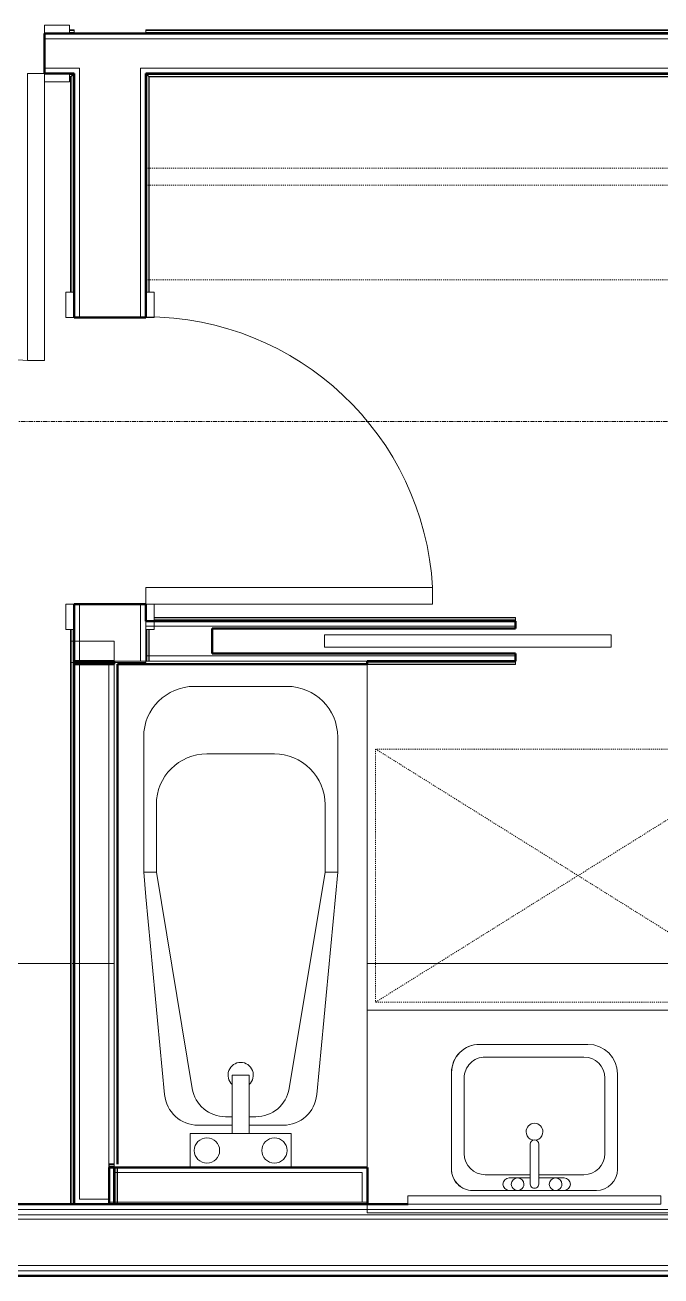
# Model space of a CAD drawing. Header units: inches. Extents: x -4235 to -464, y 9767 to 12344.
# Drawn here: x -3681.9 to -3606.5, y 11745.9 to 11894.2 of the extents above; entities that cross this region are included whole.
import ezdxf

# ---------------------------------------------------------------- set-up
doc = ezdxf.new("R2010")
doc.units = ezdxf.units.IN
doc.header["$MEASUREMENT"] = 0
doc.linetypes.add('Dash', pattern=[0.25, 0.125, -0.125])
doc.linetypes.add('Grid Line 1_2_', pattern=[0.875, 0.5, -0.125, 0.125, -0.125])
for name, color, linetype, lineweight in [('0-1', 7, 'Continuous', 5), ('0-2', 10, 'Continuous', 9), ('A-DOOR-1', 7, 'Continuous', 9), ('A-DOOR-2', 130, 'Continuous', 20), ('A-DOOR-FRAM-1', 130, 'Continuous', 20), ('A-FLOR-4', 192, 'Continuous', 9), ('A-GENM-HDLN-1', 7, 'Dash', 9), ('A-WALL-1', 250, 'Continuous', 50), ('A-WALL-2', 50, 'Continuous', 13), ('A-WALL-3', 10, 'Continuous', 9), ('A-WALL-4', 254, 'Continuous', 9), ('A-WALL-5', 7, 'Continuous', 9), ('I-WALL-1', 250, 'Continuous', 50), ('I-WALL-2', 10, 'Continuous', 9), ('I-WALL-3', 254, 'Continuous', 9), ('I-WALL-4', 7, 'Continuous', 9), ('P-SANR-FIXT-1', 7, 'Continuous', 9), ('P-SANR-FIXT-2', 254, 'Continuous', 9), ('P-SANR-FIXT-3', 10, 'Continuous', 9), ('Q-CASE-1', 254, 'Continuous', 9), ('Q-CASE-2', 7, 'Continuous', 9), ('Q-CASE-4', 10, 'Continuous', 9), ('Q-CASE-HDLN-1', 7, 'Dash', 9), ('S-GRID-1', 1, 'Grid Line 1_2_', 9)]:
    doc.layers.add(name, color=color, linetype=linetype, lineweight=lineweight)

# ---------------------------------------------------------------- blocks, each defined once
blk = doc.blocks.new('Basic Wall _ INT - W4BØF - _5_8 GYP - 2X4 WOOD_BATT_ - 5_8 GYP_ - ___-2689699-BACKGROUND - 2ND FLOOR')
at = {"layer": 'A-WALL-3'}
for p, q in [((-3852.47, 11893.48), (-3852.47, 11893.6)), ((-3852.47, 11893.6), (-3852.47, 11893.54)), ((-3852.47, 11893.54), (-3852.47, 11893.4)), ((-3851.86, 11893.54), (-3852.47, 11893.54)), ((-3852.47, 11893.33), (-3852.47, 11893.48)), ((-3852.47, 11893.39), (-3852.47, 11893.33)), ((-3852.47, 11893.31), (-3852.47, 11893.33)), ((-3852.47, 11893.31), (-3852.47, 11893.31)), ((-3852.47, 11893.3), (-3852.47, 11893.31)), ((-3852.47, 11893.29), (-3852.47, 11893.3)), ((-3852.47, 11893.27), (-3852.47, 11893.29)), ((-3852.47, 11893.23), (-3852.47, 11893.27)), ((-3852.47, 11893.19), (-3852.47, 11893.23)), ((-3852.47, 11893.21), (-3852.47, 11893.19)), ((-3852.47, 11893.19), (-3851.86, 11893.19)), ((-3716.58, 11893.19), (-3713.58, 11893.19))]:
    blk.add_line(p, q, dxfattribs=at)
at = {"layer": 'A-WALL-4'}
for p, q in [((-3851.86, 11893.6), (-3852.47, 11893.6)), ((-3851.86, 11893.31), (-3852.47, 11893.31)), ((-3716.58, 11893.54), (-3851.85, 11893.54)), ((-3851.85, 11893.19), (-3716.58, 11893.19)), ((-3676.05, 11893.54), (-3676.58, 11893.54)), ((-3676.58, 11893.19), (-3676.05, 11893.19)), ((-3676.05, 11893.54), (-3676.05, 11893.6)), ((-3676.05, 11893.4), (-3676.05, 11893.54)), ((-3676.05, 11893.33), (-3676.05, 11893.39)), ((-3676.05, 11893.19), (-3676.05, 11893.21))]:
    blk.add_line(p, q, dxfattribs=at)
at = {"layer": 'A-WALL-5'}
for p, q in [((-3716.58, 11893.6), (-3851.85, 11893.6)), ((-3716.58, 11893.31), (-3851.85, 11893.31)), ((-3676.05, 11893.6), (-3676.58, 11893.6)), ((-3676.05, 11893.31), (-3676.58, 11893.31)), ((-3676.05, 11893.6), (-3676.05, 11893.31)), ((-3676.05, 11893.31), (-3676.05, 11893.23)), ((-3676.05, 11893.23), (-3676.05, 11893.19))]:
    blk.add_line(p, q, dxfattribs=at)
blk = doc.blocks.new('Basic Wall _ INT - W4BØF - _5_8 GYP - 2X4 WOOD_BATT_ - 5_8 GYP_ - ___-2689700-BACKGROUND - 2ND FLOOR')
at = {"layer": 'A-WALL-3'}
for p, q in [((-3852.47, 11888.44), (-3852.47, 11888.42)), ((-3852.47, 11888.4), (-3852.47, 11888.44)), ((-3852.47, 11888.44), (-3851.85, 11888.44)), ((-3852.47, 11888.34), (-3852.47, 11888.4)), ((-3852.47, 11888.32), (-3852.47, 11888.34)), ((-3852.47, 11888.31), (-3852.47, 11888.32)), ((-3852.47, 11888.29), (-3852.47, 11888.31)), ((-3852.47, 11888.3), (-3852.47, 11888.24)), ((-3852.47, 11888.24), (-3852.47, 11888.29)), ((-3852.47, 11888.15), (-3852.47, 11888.24)), ((-3852.47, 11888.23), (-3852.47, 11888.09)), ((-3716.58, 11888.44), (-3713.58, 11888.44)), ((-3676.4, 11888.09), (-3676.25, 11888.23)), ((-3676.25, 11888.24), (-3676.19, 11888.3)), ((-3676.07, 11888.42), (-3676.05, 11888.44)), ((-3852.47, 11888.03), (-3852.47, 11888.15)), ((-3852.47, 11888.09), (-3852.47, 11888.03)), ((-3851.85, 11888.09), (-3852.47, 11888.09)), ((-3676.46, 11888.03), (-3676.4, 11888.09))]:
    blk.add_line(p, q, dxfattribs=at)
at = {"layer": 'A-WALL-4'}
for p, q in [((-3852.47, 11888.31), (-3851.85, 11888.31)), ((-3851.85, 11888.44), (-3716.58, 11888.44)), ((-3676.58, 11888.44), (-3676.05, 11888.44)), ((-3851.85, 11888.03), (-3852.47, 11888.03)), ((-3716.58, 11888.09), (-3851.85, 11888.09)), ((-3676.4, 11888.09), (-3676.58, 11888.09))]:
    blk.add_line(p, q, dxfattribs=at)
at = {"layer": 'A-WALL-5'}
for p, q in [((-3851.85, 11888.31), (-3716.58, 11888.31)), ((-3676.58, 11888.31), (-3676.17, 11888.31)), ((-3716.58, 11888.03), (-3851.85, 11888.03)), ((-3676.46, 11888.03), (-3676.58, 11888.03))]:
    blk.add_line(p, q, dxfattribs=at)
at = {"layer": 'A-WALL-5', "flags": 128}
for points in [[(-3676.17, 11888.31), (-3676.19, 11888.29), (-3676.25, 11888.24), (-3676.34, 11888.15), (-3676.46, 11888.03)], [(-3676.09, 11888.4), (-3676.11, 11888.38), (-3676.13, 11888.36), (-3676.15, 11888.34), (-3676.16, 11888.33), (-3676.17, 11888.32), (-3676.17, 11888.31)]]:
    blk.add_lwpolyline(points, dxfattribs=at)
blk = doc.blocks.new('Basic Wall _ INT - W4BØF - _5_8 GYP - 2X4 WOOD_BATT_ - 5_8 GYP_ - ___-2689702-BACKGROUND - 2ND FLOOR')
at = {"layer": 'A-WALL-3'}
for p, q in [((-3671.3, 11758.81), (-3671.3, 11758.22)), ((-3671.3, 11758.19), (-3671.3, 11754.69)), ((-3670.95, 11758.2), (-3670.95, 11758.81)), ((-3670.95, 11754.69), (-3670.95, 11758.19)), ((-3671.3, 11754.68), (-3671.3, 11754.44)), ((-3671.3, 11754.44), (-3671.27, 11754.44)), ((-3671.26, 11754.44), (-3671.3, 11754.44)), ((-3671.2, 11754.44), (-3671.26, 11754.44)), ((-3671.18, 11754.44), (-3671.2, 11754.44)), ((-3671.17, 11754.44), (-3671.18, 11754.44)), ((-3671.15, 11754.44), (-3671.17, 11754.44)), ((-3671.16, 11754.44), (-3671.1, 11754.44)), ((-3670.89, 11754.44), (-3671.15, 11754.44)), ((-3671.09, 11754.44), (-3670.95, 11754.44)), ((-3670.95, 11754.44), (-3670.95, 11754.69)), ((-3670.95, 11754.44), (-3670.89, 11754.44))]:
    blk.add_line(p, q, dxfattribs=at)
at = {"layer": 'A-WALL-4'}
for p, q in [((-3671.17, 11758.19), (-3671.17, 11758.81)), ((-3671.17, 11754.69), (-3671.17, 11758.19)), ((-3670.89, 11758.2), (-3670.89, 11758.81)), ((-3670.89, 11754.69), (-3670.89, 11758.19)), ((-3671.17, 11754.44), (-3671.17, 11754.69)), ((-3670.89, 11754.44), (-3670.89, 11754.69))]:
    blk.add_line(p, q, dxfattribs=at)
blk = doc.blocks.new('Basic Wall _ INT - W4BØF - _5_8 GYP - 2X4 WOOD_BATT_ - 5_8 GYP_ - ___-2689701-BACKGROUND - 2ND FLOOR')
at = {"layer": 'A-WALL-3'}
for p, q in [((-3676.42, 11821.19), (-3676.46, 11821.19)), ((-3676.34, 11821.19), (-3676.4, 11821.19)), ((-3676.4, 11818.63), (-3676.4, 11821.19)), ((-3676.25, 11821.19), (-3676.31, 11821.19)), ((-3676.05, 11821.19), (-3676.07, 11821.19)), ((-3676.05, 11821.19), (-3676.05, 11818.63)), ((-3676.46, 11754.44), (-3676.4, 11754.44)), ((-3676.4, 11754.44), (-3676.25, 11754.44)), ((-3676.25, 11754.44), (-3676.19, 11754.44)), ((-3676.07, 11754.44), (-3676.05, 11754.44))]:
    blk.add_line(p, q, dxfattribs=at)
at = {"layer": 'A-WALL-4'}
for p, q in [((-3676.4, 11754.44), (-3676.4, 11818.63)), ((-3676.05, 11818.63), (-3676.05, 11754.44)), ((-3676.17, 11754.44), (-3676.46, 11754.44)), ((-3676.13, 11754.44), (-3676.17, 11754.44)), ((-3676.09, 11754.44), (-3676.13, 11754.44)), ((-3676.05, 11754.44), (-3676.09, 11754.44))]:
    blk.add_line(p, q, dxfattribs=at)
at = {"layer": 'A-WALL-5'}
for p, q in [((-3676.46, 11821.19), (-3676.17, 11821.19)), ((-3676.46, 11754.44), (-3676.46, 11821.19)), ((-3676.17, 11821.19), (-3676.17, 11754.44)), ((-3676.17, 11821.19), (-3676.09, 11821.19)), ((-3676.09, 11821.19), (-3676.05, 11821.19))]:
    blk.add_line(p, q, dxfattribs=at)
blk = doc.blocks.new('SWING - SINGLE - FLUSH - 2-10 x 6-8 - PASSAGE-3199422-BACKGROUND - 2ND FLOOR')
at = {"layer": 'A-DOOR-1'}
blk.add_arc((17, 4.25), 34.07, 93.3657, 180, dxfattribs=at)
at = {"layer": 'A-DOOR-2'}
for p, q in [((15, 4.25), (15, 38.26)), ((17, 38.26), (15, 38.26)), ((17, 4.25), (17, 38.26)), ((17, 4.25), (15, 4.25))]:
    blk.add_line(p, q, dxfattribs=at)
at = {"layer": 'A-DOOR-FRAM-1'}
for p, q in [((-17, 5.25), (-20, 5.25)), ((-20, 5.25), (-20, 4.25)), ((-17, 4.25), (-17, 5.25)), ((20, 5.25), (17, 5.25)), ((17, 5.25), (17, 4.25)), ((20, 4.25), (20, 5.25)), ((-20, 4.25), (-17, 4.25)), ((17, 4.25), (20, 4.25)), ((-17, -4.25), (-20, -4.25)), ((-20, -4.25), (-20, -5.25)), ((-17, -5.25), (-17, -4.25)), ((20, -4.25), (17, -4.25)), ((17, -4.25), (17, -5.25)), ((20, -5.25), (20, -4.25)), ((-20, -5.25), (-17, -5.25)), ((17, -5.25), (20, -5.25))]:
    blk.add_line(p, q, dxfattribs=at)
blk = doc.blocks.new('Basic Wall _ INT - W4BØF - _5_8 GYP - 2X4 WOOD_BATT_ - 5_8 GYP_ - ___-2689704-BACKGROUND - 2ND FLOOR')
at = {"layer": 'A-WALL-3'}
for p, q in [((-3536.35, 11823.92), (-3536.38, 11823.98)), ((-3536.29, 11823.77), (-3536.35, 11823.92)), ((-3536.26, 11823.7), (-3536.29, 11823.77)), ((-3536.21, 11823.56), (-3536.22, 11823.59))]:
    blk.add_line(p, q, dxfattribs=at)
at = {"layer": 'A-WALL-4'}
for p, q in [((-3623.7, 11823.92), (-3666.55, 11823.92)), ((-3666.55, 11823.56), (-3623.7, 11823.56)), ((-3623.7, 11823.92), (-3623.7, 11823.98)), ((-3623.7, 11823.77), (-3623.7, 11823.92)), ((-3623.7, 11823.7), (-3623.7, 11823.77)), ((-3623.7, 11823.56), (-3623.7, 11823.59)), ((-3589.7, 11823.98), (-3589.7, 11823.92)), ((-3589.7, 11823.92), (-3589.7, 11823.77)), ((-3536.35, 11823.92), (-3589.7, 11823.92)), ((-3589.7, 11823.77), (-3589.7, 11823.7)), ((-3589.7, 11823.59), (-3589.7, 11823.56)), ((-3589.7, 11823.56), (-3536.21, 11823.56))]:
    blk.add_line(p, q, dxfattribs=at)
at = {"layer": 'A-WALL-5'}
for p, q in [((-3623.7, 11823.98), (-3666.55, 11823.98)), ((-3623.7, 11823.69), (-3666.55, 11823.69)), ((-3623.7, 11823.98), (-3623.7, 11823.69)), ((-3623.7, 11823.69), (-3623.7, 11823.61)), ((-3623.7, 11823.61), (-3623.7, 11823.56)), ((-3589.7, 11823.69), (-3589.7, 11823.98)), ((-3536.38, 11823.98), (-3589.7, 11823.98)), ((-3536.26, 11823.69), (-3589.7, 11823.69)), ((-3589.7, 11823.61), (-3589.7, 11823.69)), ((-3589.7, 11823.56), (-3589.7, 11823.61))]:
    blk.add_line(p, q, dxfattribs=at)
at = {"layer": 'A-WALL-5', "flags": 128}
for points in [[(-3536.38, 11823.98), (-3536.33, 11823.86), (-3536.29, 11823.77), (-3536.27, 11823.71), (-3536.26, 11823.69)], [(-3536.26, 11823.69), (-3536.26, 11823.69), (-3536.25, 11823.68), (-3536.25, 11823.67), (-3536.24, 11823.65), (-3536.23, 11823.63), (-3536.22, 11823.61)]]:
    blk.add_lwpolyline(points, dxfattribs=at)
blk = doc.blocks.new('Basic Wall _ INT - W4BØF - _5_8 GYP - 2X4 WOOD_BATT_ - 5_8 GYP_ - ___-2689703-BACKGROUND - 2ND FLOOR')
at = {"layer": 'A-WALL-4'}
for p, q in [((-3641.3, 11818.81), (-3623.7, 11818.81)), ((-3623.7, 11818.79), (-3623.7, 11818.81)), ((-3623.7, 11818.61), (-3623.7, 11818.67)), ((-3623.7, 11818.46), (-3623.7, 11818.61)), ((-3589.7, 11818.81), (-3589.7, 11818.79)), ((-3589.7, 11818.81), (-3534.24, 11818.81)), ((-3589.7, 11818.67), (-3589.7, 11818.61)), ((-3589.7, 11818.61), (-3589.7, 11818.46)), ((-3534.24, 11818.79), (-3534.24, 11818.81)), ((-3534.24, 11818.61), (-3534.24, 11818.67)), ((-3534.24, 11818.46), (-3534.24, 11818.61)), ((-3623.7, 11818.46), (-3641.3, 11818.46)), ((-3623.7, 11818.4), (-3623.7, 11818.46)), ((-3589.7, 11818.46), (-3589.7, 11818.4)), ((-3534.24, 11818.46), (-3589.7, 11818.46)), ((-3534.24, 11818.4), (-3534.24, 11818.46))]:
    blk.add_line(p, q, dxfattribs=at)
at = {"layer": 'A-WALL-5'}
for p, q in [((-3641.3, 11818.69), (-3623.7, 11818.69)), ((-3623.7, 11818.81), (-3623.7, 11818.77)), ((-3623.7, 11818.77), (-3623.7, 11818.69)), ((-3623.7, 11818.69), (-3623.7, 11818.4)), ((-3589.7, 11818.77), (-3589.7, 11818.81)), ((-3589.7, 11818.69), (-3589.7, 11818.77)), ((-3589.7, 11818.69), (-3534.24, 11818.69)), ((-3589.7, 11818.4), (-3589.7, 11818.69)), ((-3534.24, 11818.81), (-3534.24, 11818.77)), ((-3534.24, 11818.77), (-3534.24, 11818.69)), ((-3534.24, 11818.69), (-3534.24, 11818.4)), ((-3623.7, 11818.4), (-3641.3, 11818.4)), ((-3534.24, 11818.4), (-3589.7, 11818.4))]:
    blk.add_line(p, q, dxfattribs=at)
blk = doc.blocks.new('POCKET - FLUSH - 2-10 x 6-8-2882530-BACKGROUND - 2ND FLOOR')
at = {"layer": 'A-DOOR-2'}
for p, q in [((-39.67, -0.75), (-39.67, 0.75)), ((-39.67, 0.75), (-5.67, 0.75)), ((-5.67, 0.75), (-5.67, -0.75)), ((-5.67, -0.75), (-39.67, -0.75))]:
    blk.add_line(p, q, dxfattribs=at)
blk = doc.blocks.new('OD_CW_Closet - OD_CW_Closet-3109491-BACKGROUND - 2ND FLOOR')
at = {"layer": 'Q-CASE-HDLN-1'}
for p, q in [((0.74, -24), (0.74, 0.45)), ((0.74, 0.45), (102.1, 0.45)), ((102.1, 0.45), (102.1, -24)), ((0.74, -10.78), (102.1, -10.78)), ((0.74, -12.78), (102.1, -12.78)), ((102.1, -24), (0.74, -24))]:
    blk.add_line(p, q, dxfattribs=at)
blk = doc.blocks.new('Basic Wall _ INT - W4BØF - _5_8 GYP - 2X4 WOOD_BATT_ - 5_8 GYP_ - ___-2689716-BACKGROUND - 2ND FLOOR')
at = {"layer": 'A-WALL-3'}
for p, q in [((-3563.04, 11893.19), (-3563.03, 11893.21)), ((-3562.98, 11893.33), (-3562.95, 11893.39)), ((-3562.95, 11893.4), (-3562.89, 11893.54)), ((-3562.89, 11893.54), (-3562.86, 11893.6))]:
    blk.add_line(p, q, dxfattribs=at)
at = {"layer": 'A-WALL-4'}
for p, q in [((-3667.55, 11893.6), (-3667.55, 11893.54)), ((-3667.55, 11893.54), (-3667.55, 11893.4)), ((-3667.55, 11893.54), (-3562.89, 11893.54)), ((-3667.55, 11893.39), (-3667.55, 11893.33)), ((-3667.55, 11893.21), (-3667.55, 11893.19)), ((-3563.04, 11893.19), (-3667.55, 11893.19))]:
    blk.add_line(p, q, dxfattribs=at)
at = {"layer": 'A-WALL-5'}
for p, q in [((-3667.55, 11893.31), (-3667.55, 11893.6)), ((-3667.55, 11893.6), (-3562.86, 11893.6)), ((-3562.98, 11893.31), (-3667.55, 11893.31)), ((-3667.55, 11893.23), (-3667.55, 11893.31)), ((-3667.55, 11893.19), (-3667.55, 11893.23))]:
    blk.add_line(p, q, dxfattribs=at)
at = {"layer": 'A-WALL-5', "flags": 128}
for points in [[(-3562.98, 11893.31), (-3562.99, 11893.31), (-3562.99, 11893.3), (-3562.99, 11893.29), (-3563, 11893.27), (-3563.01, 11893.25), (-3563.02, 11893.23)], [(-3562.86, 11893.6), (-3562.91, 11893.48), (-3562.95, 11893.39), (-3562.98, 11893.33), (-3562.98, 11893.31)]]:
    blk.add_lwpolyline(points, dxfattribs=at)
blk = doc.blocks.new('Basic Wall _ INT - W4BØF - _5_8 GYP - 2X4 WOOD_BATT_ - 5_8 GYP_ - ___-2689715-BACKGROUND - 2ND FLOOR')
at = {"layer": 'A-WALL-3'}
for p, q in [((-3667.55, 11888.44), (-3667.52, 11888.42)), ((-3667.41, 11888.3), (-3667.35, 11888.24)), ((-3667.34, 11888.23), (-3667.2, 11888.09)), ((-3565.15, 11888.09), (-3565.09, 11888.23)), ((-3565.09, 11888.24), (-3565.06, 11888.3)), ((-3565.01, 11888.42), (-3565, 11888.44)), ((-3667.2, 11888.09), (-3667.14, 11888.03)), ((-3565.17, 11888.03), (-3565.15, 11888.09))]:
    blk.add_line(p, q, dxfattribs=at)
at = {"layer": 'A-WALL-4'}
for p, q in [((-3565, 11888.44), (-3667.55, 11888.44)), ((-3667.2, 11888.09), (-3565.15, 11888.09))]:
    blk.add_line(p, q, dxfattribs=at)
at = {"layer": 'A-WALL-5'}
for p, q in [((-3667.51, 11888.4), (-3667.55, 11888.44)), ((-3667.42, 11888.31), (-3565.06, 11888.31)), ((-3667.14, 11888.03), (-3565.17, 11888.03))]:
    blk.add_line(p, q, dxfattribs=at)
at = {"layer": 'A-WALL-5', "flags": 128}
for points in [[(-3667.42, 11888.31), (-3667.43, 11888.32), (-3667.43, 11888.33), (-3667.45, 11888.34), (-3667.46, 11888.36), (-3667.48, 11888.38), (-3667.51, 11888.4)], [(-3667.14, 11888.03), (-3667.25, 11888.15), (-3667.35, 11888.24), (-3667.4, 11888.29), (-3667.42, 11888.31)], [(-3565.06, 11888.31), (-3565.06, 11888.29), (-3565.09, 11888.24), (-3565.13, 11888.15), (-3565.17, 11888.03)], [(-3565.02, 11888.4), (-3565.03, 11888.38), (-3565.04, 11888.36), (-3565.05, 11888.34), (-3565.05, 11888.33), (-3565.05, 11888.32), (-3565.06, 11888.31)]]:
    blk.add_lwpolyline(points, dxfattribs=at)
blk = doc.blocks.new('SWING - SINGLE - FLUSH - 2-10 x 6-8 - PRIVACY-3199405-BACKGROUND - 2ND FLOOR')
at = {"layer": 'A-DOOR-1'}
blk.add_arc((17, -2.37), 34.07, 180, 266.6343, dxfattribs=at)
at = {"layer": 'A-DOOR-2'}
for p, q in [((15, -2.37), (15, -36.38)), ((17, -2.37), (15, -2.37)), ((17, -2.37), (17, -36.38)), ((17, -36.38), (15, -36.38))]:
    blk.add_line(p, q, dxfattribs=at)
at = {"layer": 'A-DOOR-FRAM-1'}
for p, q in [((-20, 2.38), (-20, 3.38)), ((-20, 3.38), (-17, 3.38)), ((-17, 3.38), (-17, 2.38)), ((17, 2.38), (17, 3.38)), ((17, 3.38), (20, 3.38)), ((20, 3.38), (20, 2.38)), ((-17, 2.38), (-20, 2.38)), ((20, 2.38), (17, 2.38)), ((-20, -2.37), (-17, -2.37)), ((-20, -3.37), (-20, -2.37)), ((-17, -2.37), (-17, -3.37)), ((17, -2.37), (20, -2.37)), ((17, -3.37), (17, -2.37)), ((20, -2.37), (20, -3.37)), ((-17, -3.37), (-20, -3.37)), ((20, -3.37), (17, -3.37))]:
    blk.add_line(p, q, dxfattribs=at)
blk = doc.blocks.new('Basic Wall _ INT - W8BØF - _5_8 GYP - 2X8 WOOD_BATT_ - 5_8 GYP_ - ___-2704180-BACKGROUND - 2ND FLOOR')
at = {"layer": 'I-WALL-2'}
for p, q in [((-3667.52, 11888.42), (-3667.55, 11888.44)), ((-3667.35, 11888.24), (-3667.41, 11888.3)), ((-3667.2, 11888.09), (-3667.34, 11888.23)), ((-3667.14, 11888.03), (-3667.2, 11888.09)), ((-3667.55, 11862.54), (-3667.55, 11859.54)), ((-3667.55, 11822.54), (-3667.55, 11818.81)), ((-3667.2, 11819.45), (-3667.2, 11822.54)), ((-3667.2, 11818.81), (-3667.2, 11819.43))]:
    blk.add_line(p, q, dxfattribs=at)
at = {"layer": 'I-WALL-3'}
for p, q in [((-3667.55, 11888.44), (-3667.55, 11862.54)), ((-3667.2, 11862.54), (-3667.2, 11888.09)), ((-3667.42, 11819.44), (-3667.42, 11822.54)), ((-3667.14, 11819.45), (-3667.14, 11822.54)), ((-3667.42, 11818.81), (-3667.42, 11819.44)), ((-3667.14, 11818.81), (-3667.14, 11819.43))]:
    blk.add_line(p, q, dxfattribs=at)
at = {"layer": 'I-WALL-4'}
for p, q in [((-3667.55, 11888.44), (-3667.51, 11888.4)), ((-3667.42, 11862.54), (-3667.42, 11888.31)), ((-3667.14, 11862.54), (-3667.14, 11888.03))]:
    blk.add_line(p, q, dxfattribs=at)
at = {"layer": 'I-WALL-4', "flags": 128}
for points in [[(-3667.51, 11888.4), (-3667.48, 11888.38), (-3667.46, 11888.36), (-3667.45, 11888.34), (-3667.43, 11888.33), (-3667.43, 11888.32), (-3667.42, 11888.31)], [(-3667.42, 11888.31), (-3667.4, 11888.29), (-3667.35, 11888.24), (-3667.25, 11888.15), (-3667.14, 11888.03)]]:
    blk.add_lwpolyline(points, dxfattribs=at)
blk = doc.blocks.new('Basic Wall _ INT - W8BØF - _5_8 GYP - 2X8 WOOD_BATT_ - 5_8 GYP_ - ___-2698970-BACKGROUND - 2ND FLOOR')
at = {"layer": 'I-WALL-2'}
for p, q in [((-3676.25, 11888.23), (-3676.4, 11888.09)), ((-3676.19, 11888.3), (-3676.25, 11888.24)), ((-3676.05, 11888.44), (-3676.07, 11888.42)), ((-3676.4, 11888.09), (-3676.46, 11888.03)), ((-3676.05, 11862.54), (-3676.05, 11859.54)), ((-3676.05, 11825.54), (-3676.05, 11822.54)), ((-3676.4, 11818.63), (-3676.4, 11821.19)), ((-3676.05, 11821.19), (-3676.05, 11818.63)), ((-3676.46, 11818.63), (-3676.4, 11818.63)), ((-3676.4, 11818.63), (-3676.34, 11818.63)), ((-3676.34, 11818.63), (-3676.25, 11818.63)), ((-3676.25, 11818.63), (-3676.19, 11818.63)), ((-3676.07, 11818.63), (-3676.05, 11818.63))]:
    blk.add_line(p, q, dxfattribs=at)
at = {"layer": 'I-WALL-3'}
for p, q in [((-3676.05, 11888.44), (-3676.05, 11862.54)), ((-3676.4, 11862.54), (-3676.4, 11888.09)), ((-3676.4, 11821.19), (-3676.4, 11822.54)), ((-3676.05, 11822.54), (-3676.05, 11821.19))]:
    blk.add_line(p, q, dxfattribs=at)
at = {"layer": 'I-WALL-4'}
for p, q in [((-3676.17, 11888.31), (-3676.17, 11862.54)), ((-3676.46, 11862.54), (-3676.46, 11888.03)), ((-3676.46, 11818.63), (-3676.46, 11822.54)), ((-3676.17, 11822.54), (-3676.17, 11818.63)), ((-3676.17, 11818.63), (-3676.46, 11818.63)), ((-3676.09, 11818.63), (-3676.17, 11818.63)), ((-3676.05, 11818.63), (-3676.09, 11818.63))]:
    blk.add_line(p, q, dxfattribs=at)
at = {"layer": 'I-WALL-4', "flags": 128}
for points in [[(-3676.46, 11888.03), (-3676.34, 11888.15), (-3676.25, 11888.24), (-3676.19, 11888.29), (-3676.17, 11888.31)], [(-3676.17, 11888.31), (-3676.17, 11888.32), (-3676.16, 11888.33), (-3676.15, 11888.34), (-3676.13, 11888.36), (-3676.11, 11888.38), (-3676.09, 11888.4)]]:
    blk.add_lwpolyline(points, dxfattribs=at)
blk = doc.blocks.new('Bath Vanity - Bath Vanity 72_-V151-BACKGROUND - 2ND FLOOR')
at = {"layer": 'Q-CASE-1'}
for p, q in [((36.74, 0), (-35.26, 0)), ((36.74, -1), (36.74, 0)), ((-35.26, 0), (-35.26, -1)), ((36.74, -5.34), (36.74, -1.01)), ((36.74, -5.75), (36.74, -5.37))]:
    blk.add_line(p, q, dxfattribs=at)
at = {"layer": 'Q-CASE-2'}
for p, q in [((-35.26, -1), (-35.26, -24)), ((36.74, -24), (36.74, -5.75)), ((-35.26, -24), (36.74, -24))]:
    blk.add_line(p, q, dxfattribs=at)
blk = doc.blocks.new('ADA Clearances - 30_x48_-3054095-BACKGROUND - 2ND FLOOR')
at = {"layer": 'A-GENM-HDLN-1'}
for p, q in [((15, -24), (-15, 24)), ((-15, -24), (15, 24)), ((15, 24), (-15, 24)), ((-15, 24), (-15, -24)), ((15, -24), (15, 24)), ((-15, -24), (15, -24))]:
    blk.add_line(p, q, dxfattribs=at)
blk = doc.blocks.new('M_Sink Vanity-Square - 500 x 440mm-1352614-BACKGROUND - 2ND FLOOR')
at = {"layer": 'P-SANR-FIXT-1'}
for p, q in [((7.96, 7.09), (-6.72, 7.09)), ((7.96, 7.09), (-6.72, 7.09)), ((3.62, 7.09), (-2.88, 7.09)), ((0.12, 6.33), (0.12, 1.59)), ((1.12, 6.33), (1.12, 1.59)), ((-9.22, 4.59), (-9.22, -6.73)), ((-9.22, 4.59), (-9.22, -6.73)), ((0.12, 5.22), (-5.22, 5.22)), ((-2.88, 5.59), (0.12, 5.59)), ((1.12, 5.59), (3.62, 5.59)), ((6.46, 5.22), (1.12, 5.22)), ((10.46, -6.91), (10.46, 4.59)), ((10.46, -6.91), (10.46, 4.59)), ((-7.72, 2.72), (-7.72, -6.23)), ((8.96, -6.23), (8.96, 2.72)), ((-5.22, -8.73), (6.46, -8.73)), ((-5.72, -10.23), (7.14, -10.23)), ((-5.72, -10.23), (7.14, -10.23))]:
    blk.add_line(p, q, dxfattribs=at)
for centre, radius, start, end in [((-6.72, 4.59), 2.5, 90, 180), ((-6.72, 4.59), 2.5, 90, 180), ((-2.88, 6.34), 0.75, 90, 270), ((-1.88, 6.34), 0.75, 360, 180), ((-1.88, 6.34), 0.75, 180, 0), ((0.62, 6.33), 0.5, 360, 180), ((2.62, 6.34), 0.75, 360, 180), ((2.62, 6.34), 0.75, 180, 360), ((3.62, 6.34), 0.75, 270, 90), ((7.96, 4.59), 2.5, 0, 90), ((7.96, 4.59), 2.5, 360, 90), ((-5.22, 2.72), 2.5, 90, 180), ((6.46, 2.72), 2.5, 0, 90), ((0.62, 1.59), 0.5, 180, 0), ((0.62, 0.13), 1, 360, 180), ((0.62, 0.13), 1, 180, 0), ((-5.72, -6.73), 3.5, 180, 270), ((-5.72, -6.73), 3.5, 180, 270), ((-5.22, -6.23), 2.5, 180, 270), ((6.46, -6.23), 2.5, 270, 0), ((7.14, -6.91), 3.32, 270, 360), ((7.14, -6.91), 3.32, 270, 0)]:
    blk.add_arc(centre, radius, start, end, dxfattribs=at)
blk = doc.blocks.new('BATHROOM MIRROR - BATHROOM MIRROR 30_-3124767-BACKGROUND - 2ND FLOOR')
at = {"layer": 'Q-CASE-2'}
for p, q in [((15.74, 24), (-14.26, 24)), ((-14.26, 23), (-14.26, 24)), ((15.74, 24), (15.74, 23)), ((-14.26, 23), (15.74, 23))]:
    blk.add_line(p, q, dxfattribs=at)
at = {"layer": 'Q-CASE-4'}
blk.add_line((12.74, 24), (-11.26, 24), dxfattribs=at)
blk = doc.blocks.new('Bath Tub - Maestro - 60_x30_-V189-BACKGROUND - 2ND FLOOR')
at = {"layer": 'P-SANR-FIXT-1'}
for p, q in [((35, 26.5), (51, 26.5)), ((35, 26.5), (35, 25)), ((35, 25), (9.35, 20.74)), ((43, 25), (35, 25)), ((4, 21), (0.37, 21)), ((4, 16), (4, 21)), ((5, 16), (5, 20.04)), ((57, 20.5), (57, 9.5)), ((49, 11), (49, 19)), ((6, 16.8), (6, 16)), ((4, 14), (4, 16)), ((4, 16), (10.94, 16)), ((10.94, 14), (10.94, 16)), ((4, 9), (4, 14)), ((10.94, 14), (4, 14)), ((5, 9.96), (5, 14)), ((6, 14), (6, 13.2)), ((0.37, 9), (4, 9)), ((9.35, 9.26), (35, 5)), ((35, 3.5), (35, 5)), ((35, 5), (43, 5)), ((51, 3.5), (35, 3.5)), ((18.62, 0), (59.62, 0))]:
    blk.add_line(p, q, dxfattribs=at)
at = {"layer": 'P-SANR-FIXT-1', "flags": 128}
for points in [[(8.63, 24.03), (11.56, 24.3), (14.49, 24.58), (17.42, 24.85), (20.35, 25.13), (23.28, 25.4), (26.21, 25.68), (29.14, 25.95), (32.07, 26.23), (35, 26.5)], [(35, 3.5), (32.07, 3.77), (29.14, 4.05), (26.21, 4.32), (23.28, 4.6), (20.35, 4.87), (17.42, 5.15), (14.49, 5.42), (11.56, 5.7), (8.63, 5.97)]]:
    blk.add_lwpolyline(points, dxfattribs=at)
at = {"layer": 'P-SANR-FIXT-1'}
for centre, radius, start, end in [((51, 20.5), 6, 360, 90), ((9, 20.04), 4, 95.3558, 180), ((43, 19), 6, 360, 90), ((2, 19), 1.5, 360, 180), ((10, 16.8), 4, 99.4223, 180), ((2, 19), 1.5, 180, 360), ((10.94, 15), 1.5, 360, 137.9289), ((10.94, 15), 1.5, 222.0711, 360), ((2, 11), 1.5, 360, 180), ((10, 13.2), 4, 180, 260.5777), ((2, 11), 1.5, 180, 360), ((43, 11), 6, 270, 0), ((9, 9.96), 4, 180, 264.6442), ((51, 9.5), 6, 270, 360)]:
    blk.add_arc(centre, radius, start, end, dxfattribs=at)
at = {"layer": 'P-SANR-FIXT-2'}
for p, q in [((60, 30), (59.62, 30)), ((0.37, 21), (0, 21)), ((0, 9), (0.37, 9)), ((59.62, 0), (60, 0))]:
    blk.add_line(p, q, dxfattribs=at)
at = {"layer": 'P-SANR-FIXT-3'}
for p, q in [((59.62, 30), (0, 30)), ((0, 30), (0, 21)), ((60, 0), (60, 30)), ((0, 21), (0, 9)), ((0, 21), (0, 9)), ((0, 9), (0, 0))]:
    blk.add_line(p, q, dxfattribs=at)
blk = doc.blocks.new('Basic Wall _ INT - W4FØF - INT - _5_8 GYP - 2X4 WOOD_BATT__ - ___-3236196-BACKGROUND - 2ND FLOOR')
at = {"layer": 'A-WALL-3'}
for p, q in [((-3671.89, 11759.23), (-3671.89, 11759.17)), ((-3671.89, 11759.17), (-3671.89, 11759.02)), ((-3671.3, 11759.17), (-3671.89, 11759.17)), ((-3671.89, 11759.02), (-3671.89, 11758.95)), ((-3671.89, 11758.84), (-3671.89, 11758.81)), ((-3671.89, 11758.81), (-3671.3, 11758.81))]:
    blk.add_line(p, q, dxfattribs=at)
at = {"layer": 'A-WALL-4'}
for p, q in [((-3671.89, 11758.94), (-3671.89, 11759.23)), ((-3671.3, 11759.23), (-3671.89, 11759.23)), ((-3671.3, 11758.94), (-3671.89, 11758.94)), ((-3671.89, 11758.86), (-3671.89, 11758.94)), ((-3671.89, 11758.81), (-3671.89, 11758.86))]:
    blk.add_line(p, q, dxfattribs=at)
blk = doc.blocks.new('CTR - 1st Phase - Unit Layouts_rvt-1-BACKGROUND - 2ND FLOOR')
at = {"layer": 'A-WALL-1'}
for p, q in [((-3676.05, 11893.19), (-3679.58, 11893.19)), ((-3679.58, 11893.19), (-3679.58, 11888.44)), ((-3569.75, 11893.19), (-3667.55, 11893.19)), ((-3679.58, 11888.44), (-3676.05, 11888.44)), ((-3667.55, 11888.44), (-3565, 11888.44)), ((-3623.7, 11823.56), (-3667.55, 11823.56)), ((-3623.7, 11822.69), (-3623.7, 11823.56)), ((-3659.7, 11819.69), (-3659.7, 11822.69)), ((-3659.7, 11822.69), (-3623.7, 11822.69)), ((-3671.3, 11818.81), (-3671.3, 11818.44)), ((-3623.7, 11819.69), (-3659.7, 11819.69)), ((-3641.3, 11818.81), (-3623.7, 11818.81)), ((-3641.3, 11818.44), (-3641.3, 11818.81)), ((-3623.7, 11818.81), (-3623.7, 11819.69)), ((-3671.3, 11818.44), (-3676.05, 11818.44)), ((-3676.05, 11818.44), (-3676.05, 11754.44)), ((-3670.92, 11759.19), (-3670.92, 11818.44)), ((-3670.92, 11818.44), (-3641.3, 11818.44)), ((-3641.26, 11758.81), (-3671.89, 11758.81)), ((-3671.89, 11758.81), (-3671.89, 11758.19)), ((-3671.89, 11758.19), (-3671.89, 11754.69)), ((-3671.3, 11754.44), (-3671.3, 11758.81)), ((-3671.3, 11758.81), (-3670.92, 11758.81)), ((-3641.26, 11758.19), (-3641.26, 11758.81)), ((-3641.26, 11754.69), (-3641.26, 11758.19)), ((-3676.05, 11754.44), (-3675.42, 11754.44)), ((-3675.42, 11754.44), (-3671.92, 11754.44)), ((-3671.92, 11754.44), (-3671.3, 11754.44)), ((-3671.89, 11754.69), (-3671.89, 11754.44)), ((-3671.89, 11754.44), (-3641.26, 11754.44)), ((-3641.26, 11754.44), (-3641.26, 11754.69))]:
    blk.add_line(p, q, dxfattribs=at)
at = {"layer": 'A-WALL-2'}
for p, q in [((-3679.58, 11892.56), (-3676.05, 11892.56)), ((-3676.05, 11892.56), (-3675.42, 11892.56)), ((-3675.42, 11892.56), (-3668.17, 11892.56)), ((-3668.17, 11892.56), (-3667.55, 11892.56)), ((-3569.13, 11892.56), (-3667.55, 11892.56)), ((-3679.58, 11889.06), (-3676.05, 11889.06)), ((-3676.05, 11889.06), (-3675.42, 11889.06)), ((-3675.42, 11889.06), (-3675.42, 11859.54)), ((-3668.17, 11889.06), (-3667.55, 11889.06)), ((-3668.17, 11889.06), (-3668.17, 11859.54)), ((-3565.63, 11889.06), (-3667.55, 11889.06)), ((-3675.42, 11825.54), (-3675.42, 11818.81)), ((-3668.17, 11825.54), (-3668.17, 11818.81)), ((-3667.55, 11822.94), (-3623.7, 11822.94)), ((-3667.55, 11822.94), (-3667.55, 11819.44)), ((-3667.55, 11819.44), (-3667.55, 11822.94)), ((-3671.3, 11818.81), (-3670.92, 11818.81)), ((-3670.92, 11818.81), (-3671.3, 11818.81)), ((-3670.92, 11818.81), (-3668.17, 11818.81)), ((-3668.17, 11818.81), (-3667.55, 11818.81)), ((-3667.55, 11819.44), (-3623.7, 11819.44)), ((-3667.55, 11818.81), (-3641.3, 11818.81)), ((-3641.3, 11818.81), (-3667.55, 11818.81)), ((-3675.42, 11818.44), (-3675.42, 11755.06)), ((-3671.92, 11818.44), (-3671.92, 11755.06)), ((-3671.3, 11758.81), (-3671.3, 11818.44)), ((-3671.3, 11818.44), (-3671.3, 11758.81)), ((-3671.26, 11758.19), (-3671.26, 11754.69)), ((-3671.26, 11758.19), (-3641.89, 11758.19)), ((-3641.89, 11754.69), (-3641.89, 11758.19)), ((-3675.42, 11755.06), (-3671.92, 11755.06)), ((-3671.26, 11754.69), (-3671.89, 11754.69)), ((-3671.89, 11754.69), (-3671.26, 11754.69)), ((-3671.26, 11754.69), (-3641.89, 11754.69)), ((-3641.26, 11754.69), (-3641.89, 11754.69)), ((-3641.89, 11754.69), (-3641.26, 11754.69))]:
    blk.add_line(p, q, dxfattribs=at)
at = {"layer": 'A-WALL-3'}
for p, q in [((-3676.05, 11893.19), (-3676.58, 11893.19)), ((-3569.75, 11893.19), (-3667.55, 11893.19)), ((-3676.58, 11888.44), (-3676.05, 11888.44)), ((-3667.55, 11888.44), (-3565, 11888.44)), ((-3623.7, 11823.56), (-3666.55, 11823.56)), ((-3667.55, 11818.81), (-3667.55, 11822.54)), ((-3667.55, 11822.54), (-3667.55, 11818.81)), ((-3667.2, 11822.54), (-3667.2, 11819.45)), ((-3676.05, 11821.19), (-3671.3, 11821.19)), ((-3676.05, 11821.19), (-3676.05, 11818.63)), ((-3671.3, 11818.81), (-3671.3, 11821.19)), ((-3676.05, 11818.63), (-3676.05, 11754.44)), ((-3641.3, 11818.81), (-3667.55, 11818.81)), ((-3667.2, 11819.43), (-3667.2, 11818.81)), ((-3641.3, 11818.81), (-3623.7, 11818.81)), ((-3671.3, 11818.44), (-3671.3, 11758.81)), ((-3671.3, 11758.81), (-3671.89, 11758.81)), ((-3671.89, 11754.44), (-3671.89, 11758.81)), ((-3671.3, 11758.22), (-3671.3, 11758.81)), ((-3670.92, 11758.81), (-3671.3, 11758.81)), ((-3671.3, 11754.69), (-3671.3, 11758.19)), ((-3671.92, 11754.44), (-3676.05, 11754.44)), ((-3671.3, 11754.44), (-3671.89, 11754.44)), ((-3671.89, 11754.44), (-3671.3, 11754.44)), ((-3671.3, 11754.44), (-3671.3, 11754.68)), ((-3671.15, 11754.44), (-3670.89, 11754.44)), ((-3670.89, 11754.44), (-3641.3, 11754.44))]:
    blk.add_line(p, q, dxfattribs=at)
at = {"layer": 'A-WALL-4'}
for p, q in [((-3679.58, 11888.44), (-3679.58, 11893.19)), ((-3623.7, 11823.56), (-3623.7, 11822.69)), ((-3667.14, 11822.54), (-3667.14, 11819.45)), ((-3659.7, 11822.69), (-3659.7, 11819.69)), ((-3623.7, 11822.69), (-3659.7, 11822.69)), ((-3676.05, 11821.19), (-3671.3, 11821.19)), ((-3676.05, 11818.81), (-3676.05, 11821.19)), ((-3671.3, 11821.19), (-3671.3, 11818.44)), ((-3671.3, 11818.81), (-3671.3, 11818.44)), ((-3667.14, 11819.43), (-3667.14, 11818.81)), ((-3659.7, 11819.69), (-3623.7, 11819.69)), ((-3641.3, 11818.81), (-3641.3, 11818.44)), ((-3623.7, 11819.69), (-3623.7, 11818.81)), ((-3676.05, 11818.44), (-3671.3, 11818.44)), ((-3670.92, 11759.19), (-3670.92, 11818.44)), ((-3670.92, 11818.44), (-3641.3, 11818.44))]:
    blk.add_line(p, q, dxfattribs=at)
at = {"layer": 'A-WALL-5'}
blk.add_line((-3676.05, 11818.44), (-3676.05, 11818.81), dxfattribs=at)
at = {"layer": 'I-WALL-1'}
for p, q in [((-3675.42, 11893.19), (-3676.05, 11893.19)), ((-3667.55, 11893.19), (-3675.42, 11893.19)), ((-3676.05, 11888.44), (-3676.05, 11859.54)), ((-3667.55, 11859.54), (-3667.55, 11888.44)), ((-3676.05, 11859.54), (-3667.55, 11859.54)), ((-3667.55, 11825.54), (-3676.05, 11825.54)), ((-3676.05, 11825.54), (-3676.05, 11818.81)), ((-3667.55, 11823.56), (-3667.55, 11825.54)), ((-3676.05, 11818.81), (-3671.3, 11818.81))]:
    blk.add_line(p, q, dxfattribs=at)
at = {"layer": 'I-WALL-2'}
for p, q in [((-3676.05, 11888.44), (-3676.05, 11862.54)), ((-3667.55, 11862.54), (-3667.55, 11888.44)), ((-3676.05, 11862.54), (-3676.05, 11859.54)), ((-3667.55, 11859.54), (-3667.55, 11862.54)), ((-3676.05, 11825.54), (-3676.05, 11822.54)), ((-3676.05, 11822.54), (-3676.05, 11821.19)), ((-3676.05, 11821.19), (-3676.05, 11818.63)), ((-3671.3, 11818.63), (-3676.05, 11818.63))]:
    blk.add_line(p, q, dxfattribs=at)
at = {"layer": 'I-WALL-3'}
for p, q in [((-3676.05, 11893.19), (-3667.55, 11893.19)), ((-3667.55, 11859.54), (-3676.05, 11859.54)), ((-3676.05, 11825.54), (-3667.55, 11825.54)), ((-3671.3, 11818.81), (-3676.05, 11818.81)), ((-3667.55, 11818.63), (-3671.3, 11818.63)), ((-3667.55, 11818.81), (-3667.55, 11818.63))]:
    blk.add_line(p, q, dxfattribs=at)
at = {"layer": 'I-WALL-4'}
for p, q in [((-3676.05, 11818.63), (-3676.05, 11818.81)), ((-3671.3, 11818.63), (-3676.05, 11818.63))]:
    blk.add_line(p, q, dxfattribs=at)
at = {"layer": '0-2'}
for name, p in [('SWING - SINGLE - FLUSH - 2-10 x 6-8 - PRIVACY-3199405-BACKGROUND - 2ND FLOOR', (-3696.58, 11890.81)), ('Basic Wall _ INT - W4BØF - _5_8 GYP - 2X4 WOOD_BATT_ - 5_8 GYP_ - ___-2689699-BACKGROUND - 2ND FLOOR', (0, 0)), ('Basic Wall _ INT - W4BØF - _5_8 GYP - 2X4 WOOD_BATT_ - 5_8 GYP_ - ___-2689716-BACKGROUND - 2ND FLOOR', (0, 0)), ('Basic Wall _ INT - W4BØF - _5_8 GYP - 2X4 WOOD_BATT_ - 5_8 GYP_ - ___-2689700-BACKGROUND - 2ND FLOOR', (0, 0)), ('Basic Wall _ INT - W8BØF - _5_8 GYP - 2X8 WOOD_BATT_ - 5_8 GYP_ - ___-2698970-BACKGROUND - 2ND FLOOR', (0, 0)), ('Basic Wall _ INT - W4BØF - _5_8 GYP - 2X4 WOOD_BATT_ - 5_8 GYP_ - ___-2689715-BACKGROUND - 2ND FLOOR', (0, 0)), ('Basic Wall _ INT - W8BØF - _5_8 GYP - 2X8 WOOD_BATT_ - 5_8 GYP_ - ___-2704180-BACKGROUND - 2ND FLOOR', (0, 0)), ('Basic Wall _ INT - W4BØF - _5_8 GYP - 2X4 WOOD_BATT_ - 5_8 GYP_ - ___-2689704-BACKGROUND - 2ND FLOOR', (0, 0)), ('POCKET - FLUSH - 2-10 x 6-8-2882530-BACKGROUND - 2ND FLOOR', (-3606.7, 11821.19)), ('Basic Wall _ INT - W4BØF - _5_8 GYP - 2X4 WOOD_BATT_ - 5_8 GYP_ - ___-2689701-BACKGROUND - 2ND FLOOR', (0, 0)), ('Basic Wall _ INT - W4BØF - _5_8 GYP - 2X4 WOOD_BATT_ - 5_8 GYP_ - ___-2689703-BACKGROUND - 2ND FLOOR', (0, 0)), ('Basic Wall _ INT - W4FØF - INT - _5_8 GYP - 2X4 WOOD_BATT__ - ___-3236196-BACKGROUND - 2ND FLOOR', (0, 0)), ('Basic Wall _ INT - W4BØF - _5_8 GYP - 2X4 WOOD_BATT_ - 5_8 GYP_ - ___-2689702-BACKGROUND - 2ND FLOOR', (0, 0))]:
    blk.add_blockref(name, p, dxfattribs=at)
for name, p, rotation in [('OD_CW_Closet - OD_CW_Closet-3109491-BACKGROUND - 2ND FLOOR', (-3565.44, 11864.44), 180), ('SWING - SINGLE - FLUSH - 2-10 x 6-8 - PASSAGE-3199422-BACKGROUND - 2ND FLOOR', (-3671.8, 11842.54), 269.9999999999923), ('Bath Tub - Maestro - 60_x30_-V189-BACKGROUND - 2ND FLOOR', (-3641.3, 11758.81), 90.0000000001432), ('ADA Clearances - 30_x48_-3054095-BACKGROUND - 2ND FLOOR', (-3616.3, 11793.39), 269.9999999999907), ('Bath Vanity - Bath Vanity 72_-V151-BACKGROUND - 2ND FLOOR', (-3604.56, 11753.44), 180), ('M_Sink Vanity-Square - 500 x 440mm-1352614-BACKGROUND - 2ND FLOOR', (-3620.84, 11763.16), 180), ('BATHROOM MIRROR - BATHROOM MIRROR 30_-3124767-BACKGROUND - 2ND FLOOR', (-3620.73, 11778.44), 180)]:
    blk.add_blockref(name, p, dxfattribs=dict(at, rotation=rotation))
blk = doc.blocks.new('CTR - 1st Phase - Common Walls_rvt-1-BACKGROUND - 2ND FLOOR')
at = {"layer": 'A-WALL-2'}
for p, q in [((-3501.42, 11753.81), (-3852.47, 11753.81)), ((-3501.42, 11753.19), (-3852.47, 11753.19)), ((-3501.42, 11752.69), (-3852.47, 11752.69)), ((-3504.67, 11747.19), (-3852.47, 11747.19)), ((-3504.67, 11746.56), (-3852.47, 11746.56))]:
    blk.add_line(p, q, dxfattribs=at)
at = {"layer": 'I-WALL-1'}
for p, q in [((-3636.46, 11754.44), (-3852.47, 11754.44)), ((-3852.47, 11745.94), (-3505.3, 11745.94))]:
    blk.add_line(p, q, dxfattribs=at)
at = {"layer": 'I-WALL-2'}
for p, q in [((-3676.19, 11754.44), (-3676.46, 11754.44)), ((-3671.92, 11754.44), (-3676.05, 11754.44)), ((-3671.3, 11754.44), (-3671.89, 11754.44)), ((-3670.89, 11754.44), (-3671.15, 11754.44)), ((-3641.3, 11754.44), (-3670.89, 11754.44))]:
    blk.add_line(p, q, dxfattribs=at)
at = {"layer": 'I-WALL-3'}
for p, q in [((-3676.46, 11754.44), (-3851.85, 11754.44)), ((-3851.85, 11745.94), (-3505.3, 11745.94))]:
    blk.add_line(p, q, dxfattribs=at)

msp = doc.modelspace()

# ---------------------------------------------------------------- linework, layer by layer
at = {"layer": 'A-FLOR-4'}
for p, q in [((-3747.32, 11782.99), (-3676.34, 11782.99)), ((-3676.3, 11782.99), (-3676.25, 11782.99)), ((-3676.05, 11782.99), (-3671.3, 11782.99)), ((-3641.3, 11782.99), (-3554.29, 11782.99))]:
    msp.add_line(p, q, dxfattribs=at)
at = {"layer": 'S-GRID-1'}
msp.add_line((-464.45, 11847.19), (-4185.7, 11847.19), dxfattribs=at)

# ---------------------------------------------------------------- block references
at = {"layer": '0-1'}
for name in ['CTR - 1st Phase - Unit Layouts_rvt-1-BACKGROUND - 2ND FLOOR', 'CTR - 1st Phase - Common Walls_rvt-1-BACKGROUND - 2ND FLOOR']:
    msp.add_blockref(name, (0, 0), dxfattribs=at)

doc.saveas('drawing.dxf')
